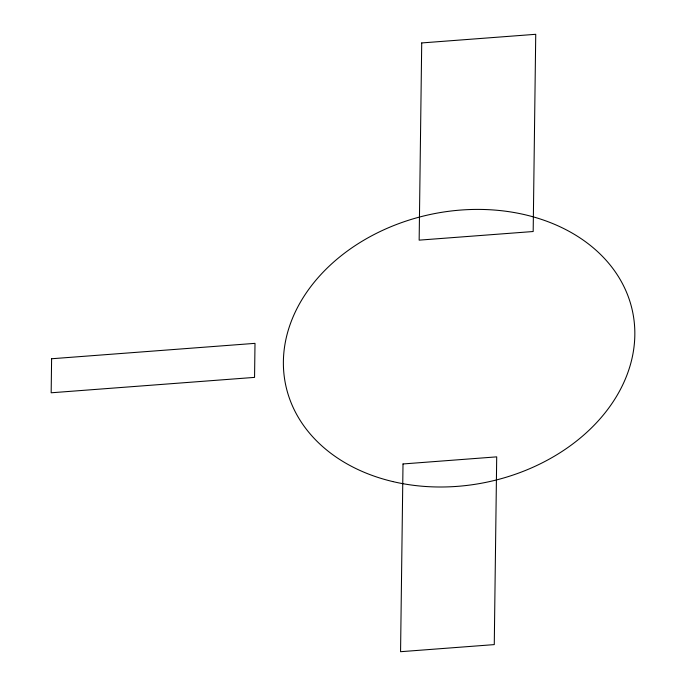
<?xml version="1.0" encoding="UTF-8"?>
<svg xmlns="http://www.w3.org/2000/svg" width="686" height="686" viewBox="0 0 686 686"><rect width="100%" height="100%" fill="white"/><g stroke="black" fill="none" stroke-linecap="round" stroke-linejoin="round"><path stroke-width="1.03" d="M51.604 358.752L51.167 392.786L254.557 377.386L255.003 343.352L51.604 358.752M403.008 463.959L400.564 651.7L494.272 644.608L496.707 456.859L403.008 463.959M421.719 42.935L419.155 240.143L533.176 231.516L535.74 34.3L421.719 42.935M392.761 481.563A177.288 136.806 -12 0 0 633.204 314.848A177.288 136.806 -12 0 0 351.352 248.203A177.288 136.806 -12 0 0 392.761 481.563"/></g></svg>
